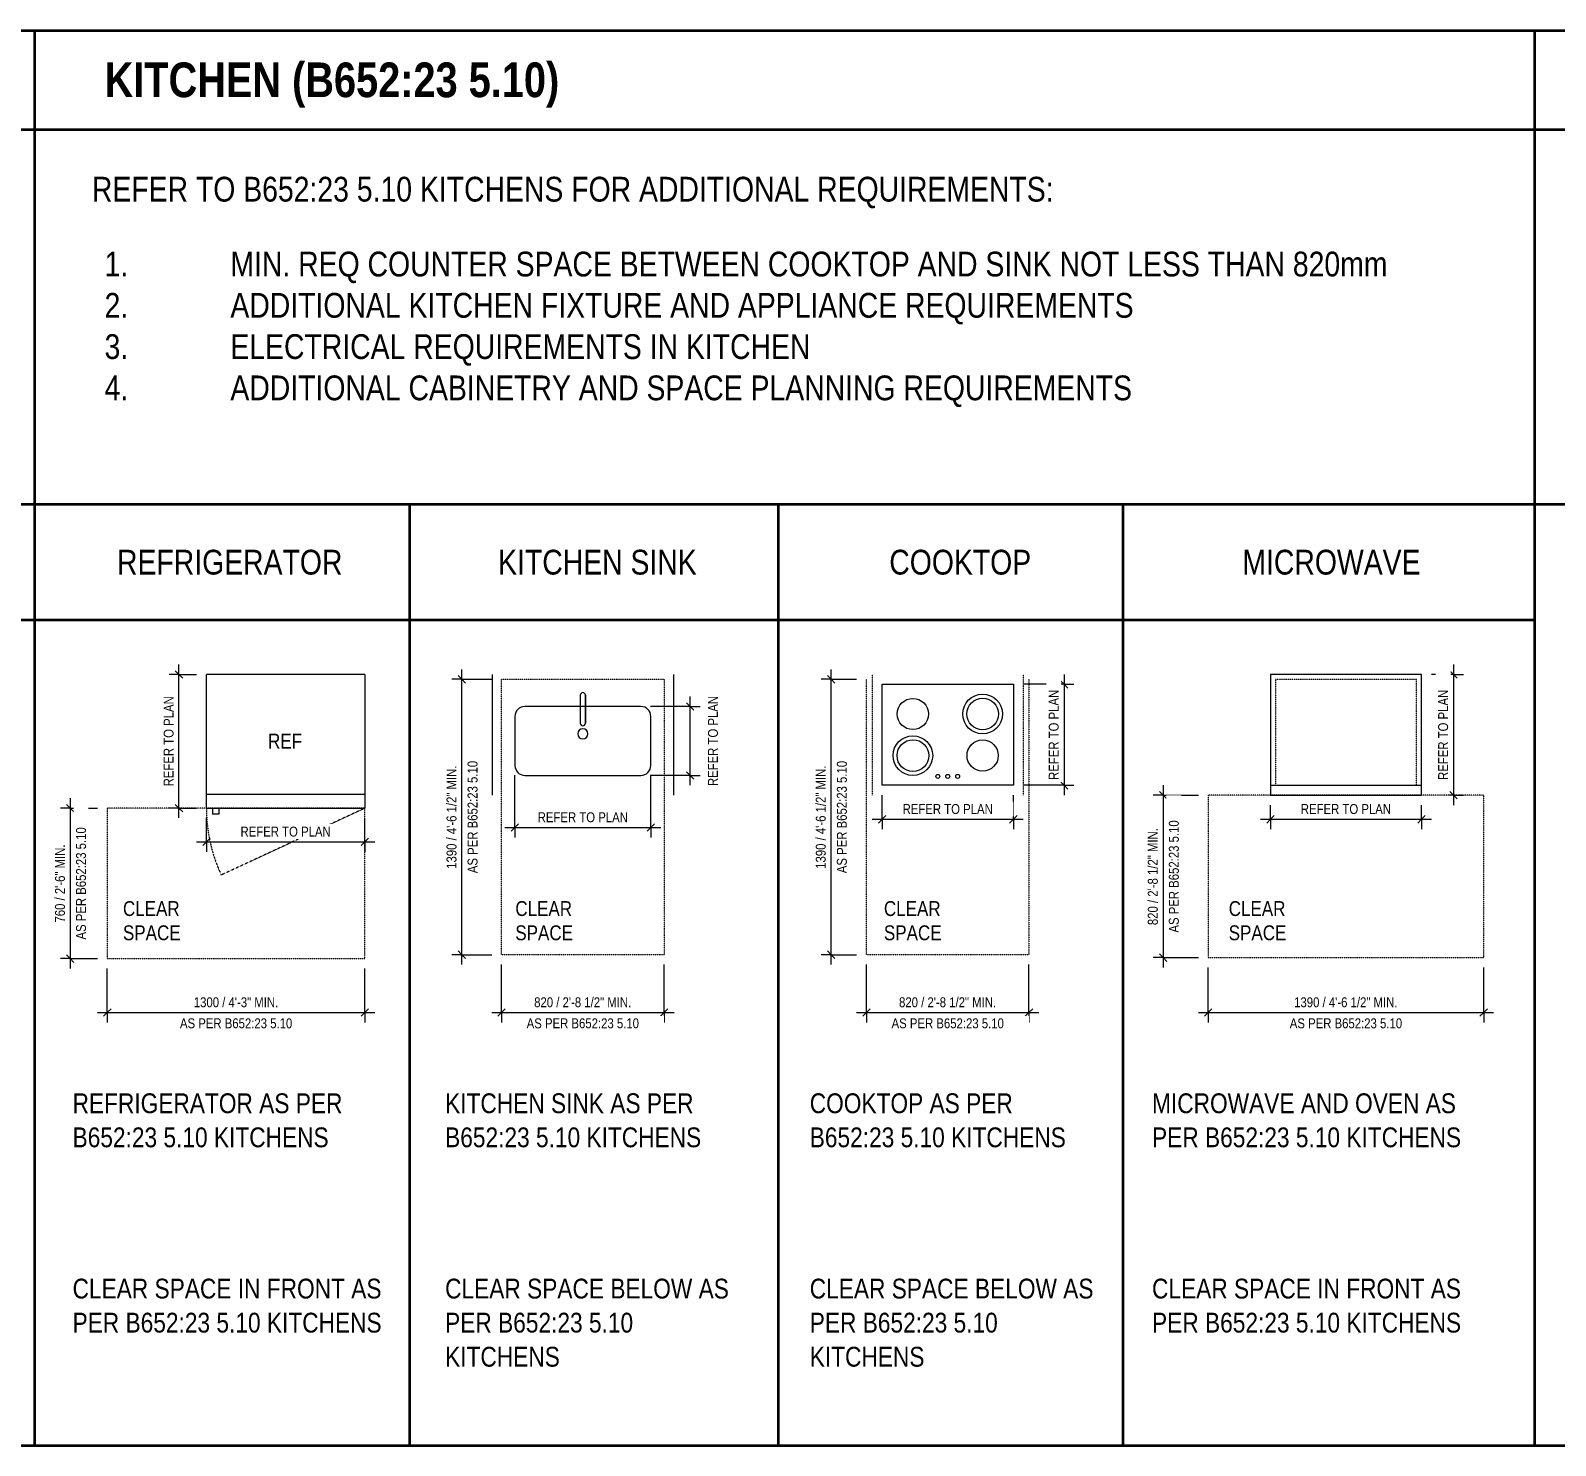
# Model space of a CAD drawing. Header units: millimetres. Extents: x -63583 to -8676, y -23737 to 12906.
# Drawn here: x -29064 to -21369, y -23737 to -16594 of the extents above; entities that cross this region are included whole.
import ezdxf

# ---------------------------------------------------------------- set-up
doc = ezdxf.new("R2010")
doc.units = ezdxf.units.MM
doc.linetypes.add('CMHC_Dash - Small', pattern=[2, 1, -1])
for name, color, linetype, lineweight in [('A-ANNO-DIMS', 7, 'Continuous', 9), ('A-ANNO-DIMS-50', 7, 'Continuous', 9), ('A-ANNO-NOTE', 7, 'Continuous', 18), ('A-DOOR-HDLN', 7, 'CMHC_Dash - Small', 18), ('G-ANNO-TEXT', 7, 'Continuous', 9), ('P-SANR-FIXT', 7, 'Continuous', 18), ('Q-SPCQ', 7, 'Continuous', 18), ('Q-SPCQ-HDLN', 7, 'CMHC_Dash - Small', 18)]:
    doc.layers.add(name, color=color, linetype=linetype, lineweight=lineweight)
doc.layers.add('A-DETL', color=7, linetype='Continuous', lineweight=18, true_color=0x00a600)
doc.styles.add('Arial Narrow', font='ARIALN.TTF', dxfattribs={"height": 75})
doc.styles.add('Arial Narrow_1', font='ARIALN.TTF', dxfattribs={"height": 100})
doc.styles.add('Arial Narrow_4', font='ARIALN.TTF', dxfattribs={"height": 50})
doc.styles.add('Arial Narrow_5', font='ARIALN.TTF', dxfattribs={"height": 125})
doc.styles.add('Arial Narrow_B_1', font='ARIALNB.TTF', dxfattribs={"height": 175})
doc.dimstyles.new('CMHC_Standard__Small_', dxfattribs={"dimscale": 304.8, "dimtxt": 51.171549, "dimasz": 0.123031, "dimexe": 0.164042, "dimexo": 0.164042, "dimgap": 0.04101, "dimtad": 1, "dimdec": 0, "dimzin": 0, "dimdsep": 46, "dimtxsty": 'Arial Narrow_4', "dimblk1": 'OBLIQUE', "dimblk2": 'OBLIQUE', "dimsah": 1, "dimcen": 0.09, "dimdle": 0.164042, "dimazin": 0, "dimtfac": 1, "dimtdec": 4, "dimtix": 1, "dimtmove": 2, "dimatfit": 3, "dimfxl": 1, "dimtvp": 1, "dimtfill": 1, "dimtolj": 1, "dimtzin": 0, "dimarcsym": 2})
doc.dimstyles.new('CMHC_Standard__Small__1', dxfattribs={"dimscale": 304.8, "dimtxt": 51.171549, "dimasz": 0.123031, "dimexe": 0.164042, "dimexo": 0.164042, "dimgap": 0.04101, "dimtad": 1, "dimdec": 0, "dimzin": 0, "dimdsep": 46, "dimtxsty": 'Arial Narrow_4', "dimblk1": 'OBLIQUE', "dimblk2": 'OBLIQUE', "dimsah": 1, "dimcen": 0.09, "dimdle": 0.164042, "dimazin": 0, "dimtfac": 1, "dimtdec": 4, "dimtix": 1, "dimtmove": 0, "dimatfit": 3, "dimfxl": 1, "dimtvp": 1, "dimtfill": 1, "dimtolj": 1, "dimtzin": 0, "dimarcsym": 2})

# ---------------------------------------------------------------- blocks, each defined once
blk = doc.blocks.new('Family - ___-8879591-FLOOR PLANS - ENHANCED ACCESSIBILITY')
at = {"layer": 'Q-SPCQ', "color": 8, "linetype": 'CMHC_Dash - Small', "true_color": 0x808080}
for p, q in [((-2567.9, -21259.1), (-2567.9, -19869.1)), ((-1747.9, -19869.1), (-1747.9, -21259.1)), ((-1747.9, -21259.1), (-2567.9, -21259.1))]:
    blk.add_line(p, q, dxfattribs=at)
at = {"layer": 'Q-SPCQ'}
for p, q in [((-2488.9, -20404.1), (-2488.9, -19894.1)), ((-2488.9, -19894.1), (-1826.9, -19894.1)), ((-1826.9, -19894.1), (-1826.9, -20404.1)), ((-1826.9, -20404.1), (-2488.9, -20404.1))]:
    blk.add_line(p, q, dxfattribs=at)
for centre, radius in [((-2333.9, -20044.1), 78.8), ((-1981.9, -20044.1), 100), ((-1981.9, -20044.1), 80), ((-2333.9, -20254.1), 100), ((-2333.9, -20254.1), 80), ((-1981.9, -20254.1), 78.8), ((-2207.9, -20359.1), 10), ((-2157.9, -20359.1), 10), ((-2107.9, -20359.1), 10)]:
    blk.add_circle(centre, radius, dxfattribs=at)
at = {"layer": 'Q-SPCQ-HDLN'}
for p, q in [((-2538.9, -19844.1), (-2538.9, -20454.1)), ((-1776.9, -19844.1), (-1776.9, -20454.1))]:
    blk.add_line(p, q, dxfattribs=at)
blk = doc.blocks.new('Family - ___-8879606-FLOOR PLANS - ENHANCED ACCESSIBILITY')
at = {"layer": 'Q-SPCQ'}
for p, q in [((232.8, -19844.1), (-529.4, -19844.1)), ((-529.4, -19844.1), (-529.4, -20454.1)), ((232.8, -20454.1), (232.8, -19844.1)), ((-529.4, -20403.3), (232.8, -20403.3)), ((-529.4, -20454.1), (232.8, -20454.1))]:
    blk.add_line(p, q, dxfattribs=at)
at = {"layer": 'Q-SPCQ', "color": 8, "linetype": 'CMHC_Dash - Small', "true_color": 0x808080}
for p, q in [((-843.3, -20454.1), (-843.3, -21274.1)), ((546.7, -20454.1), (-843.3, -20454.1)), ((546.7, -21274.1), (546.7, -20454.1)), ((-843.3, -21274.1), (546.7, -21274.1))]:
    blk.add_line(p, q, dxfattribs=at)
at = {"layer": 'Q-SPCQ-HDLN'}
for p, q in [((207.4, -19869.5), (-504, -19869.5)), ((-504, -19869.5), (-504, -20403.3)), ((207.4, -20403.3), (207.4, -19869.5))]:
    blk.add_line(p, q, dxfattribs=at)
blk = doc.blocks.new('Family - ___-8880349-FLOOR PLANS - ENHANCED ACCESSIBILITY')
at = {"layer": 'P-SANR-FIXT'}
for p, q in [((-4457, -19844.1), (-4457, -20454.1)), ((-3541.5, -19844.1), (-3541.5, -20454.1)), ((-4012, -20006.1), (-4291.5, -20006.1)), ((-3707.1, -20006.1), (-4291.5, -20006.1)), ((-4012, -19949), (-4012, -20091)), ((-4012, -19949), (-4012, -20091)), ((-3986.6, -19949), (-3986.6, -20091)), ((-3986.6, -20091), (-3986.6, -19949)), ((-3707.1, -20006.1), (-3986.6, -20006.1)), ((-4342.3, -20056.9), (-4342.3, -20303.3)), ((-4342.3, -20056.9), (-4342.3, -20303.3)), ((-3656.3, -20303.3), (-3656.3, -20056.9)), ((-3656.3, -20303.3), (-3656.3, -20056.9)), ((-4291.5, -20354.1), (-3707.1, -20354.1)), ((-4291.5, -20354.1), (-3707.1, -20354.1))]:
    blk.add_line(p, q, dxfattribs=at)
at = {"layer": 'P-SANR-FIXT', "color": 8, "linetype": 'CMHC_Dash - Small', "true_color": 0x808080}
for p, q in [((-4409.3, -19869.1), (-3589.3, -19869.1)), ((-4409.3, -21259.1), (-4409.3, -19869.1)), ((-3589.3, -19869.1), (-3589.3, -21259.1)), ((-3589.3, -21259.1), (-4409.3, -21259.1))]:
    blk.add_line(p, q, dxfattribs=at)
at = {"layer": 'P-SANR-FIXT'}
for centre, radius, start, end in [((-4291.5, -20056.9), 50.8, 90, 180), ((-4291.5, -20056.9), 50.8, 90, 180), ((-3999.3, -19949), 12.7, 0, 180), ((-3999.3, -19949), 12.7, 0, 180), ((-3707.1, -20056.9), 50.8, 0, 90), ((-3707.1, -20056.9), 50.8, 0, 90), ((-3999.3, -20144.2), 25.4, 0, 180), ((-3999.3, -20144.2), 25.4, 180, 0), ((-3999.3, -20091), 12.7, 180, 0), ((-3999.3, -20091), 12.7, 180, 0), ((-4291.5, -20303.3), 50.8, 180, 270), ((-4291.5, -20303.3), 50.8, 180, 270), ((-3707.1, -20303.3), 50.8, 270, 0), ((-3707.1, -20303.3), 50.8, 270, 0)]:
    blk.add_arc(centre, radius, start, end, dxfattribs=at)
blk = doc.blocks.new('Family - ___-8879632-FLOOR PLANS - ENHANCED ACCESSIBILITY')
at = {"layer": 'A-DOOR-HDLN'}
blk.add_line((-5098.9, -20519.1), (-5824, -20857.2), dxfattribs=at)
blk.add_arc((-5098.9, -20519.1), 800, 180, 205, dxfattribs=at)
at = {"layer": 'Q-SPCQ'}
for p, q in [((-5898.9, -20519.1), (-5898.9, -19844.1)), ((-5098.9, -19844.1), (-5098.9, -20519.1)), ((-5898.9, -20449.3), (-5098.9, -20449.3)), ((-5898.9, -20519.1), (-5098.9, -20519.1)), ((-5867.9, -20519.1), (-5836.9, -20519.1)), ((-5867.9, -20519.1), (-5867.9, -20550.1)), ((-5836.9, -20519.1), (-5836.9, -20550.1)), ((-5836.9, -20550.1), (-5867.9, -20550.1))]:
    blk.add_line(p, q, dxfattribs=at)
at = {"layer": 'A-ANNO-NOTE', "insert": (-5587.9, -20143.4), "char_height": 75, "width": 212.447, "attachment_point": 1, "style": 'Arial Narrow'}
blk.add_mtext('REF', dxfattribs=at)
blk = doc.blocks.new('DIMBLOCK85-FLOOR PLANS - ENHANCED ACCESSIBILITY')
at = {"layer": 'A-ANNO-DIMS-50', "transparency": 16777216}
for p, q in [((-26619.9, -20617.5), (-26619.9, -20353.3)), ((-25933.9, -20617.5), (-25933.9, -20353.3)), ((-26669.9, -20617.5), (-25883.9, -20617.5)), ((-26619.9, -20617.5), (-26638.6, -20636.2)), ((-26619.9, -20617.5), (-26601.1, -20598.7)), ((-26619.9, -20617.5), (-26619.9, -20667.5)), ((-25933.9, -20617.5), (-25952.6, -20636.2)), ((-25933.9, -20617.5), (-25915.1, -20598.7)), ((-25933.9, -20617.5), (-25933.9, -20667.5))]:
    blk.add_line(p, q, dxfattribs=at)
at = {"layer": 'A-ANNO-DIMS-50', "color": 0, "transparency": 16777216, "insert": (-26504.7, -20540.4), "char_height": 50, "width": 546.805, "attachment_point": 1, "line_spacing_factor": 0.974696, "style": 'Arial Narrow_4', "bg_fill": 3, "box_fill_scale": 1.25, "bg_fill_color": 256, "bg_fill_true_color": 13158600, "bg_fill_transparency": 0}
blk.add_mtext('REFER TO PLAN', dxfattribs=at)
blk = doc.blocks.new('_Oblique')
at = {"color": 0, "linetype": 'ByBlock', "lineweight": -2}
blk.add_line((-0.5, -0.5), (0.5, 0.5), dxfattribs=at)
blk = doc.blocks.new('DIMBLOCK86-FLOOR PLANS - ENHANCED ACCESSIBILITY')
at = {"layer": 'A-ANNO-DIMS-50', "transparency": 16777216}
for p, q in [((-25735.7, -20006.1), (-25934.7, -20006.1)), ((-25735.7, -20006.1), (-25754.4, -19987.4)), ((-25735.7, -20404.1), (-25735.7, -19956.1)), ((-25735.7, -20006.1), (-25716.9, -20024.9)), ((-25735.7, -20006.1), (-25685.7, -20006.1)), ((-25735.7, -20354.1), (-25934.7, -20354.1)), ((-25735.7, -20354.1), (-25754.4, -20335.4)), ((-25735.7, -20354.1), (-25716.9, -20372.9)), ((-25735.7, -20354.1), (-25685.7, -20354.1))]:
    blk.add_line(p, q, dxfattribs=at)
at = {"layer": 'A-ANNO-DIMS-50', "color": 0, "transparency": 16777216, "insert": (-25645.3, -20408), "char_height": 50, "width": 546.805, "attachment_point": 1, "rotation": 90, "line_spacing_factor": 0.974696, "style": 'Arial Narrow_4', "bg_fill": 3, "box_fill_scale": 1.25, "bg_fill_color": 256, "bg_fill_true_color": 13158600, "bg_fill_transparency": 0}
blk.add_mtext('REFER TO PLAN', dxfattribs=at)
blk = doc.blocks.new('DIMBLOCK97-FLOOR PLANS - ENHANCED ACCESSIBILITY')
at = {"layer": 'A-ANNO-DIMS-50', "transparency": 16777216}
for p, q in [((-28676.6, -21551.4), (-28676.6, -21329.1)), ((-27376.6, -21551.4), (-27376.6, -21329.1)), ((-28676.6, -21551.4), (-28657.8, -21532.7)), ((-27376.6, -21551.4), (-27357.8, -21532.7)), ((-28726.6, -21551.4), (-27326.6, -21551.4)), ((-28676.6, -21551.4), (-28695.3, -21570.2)), ((-28676.6, -21551.4), (-28676.6, -21601.4)), ((-27376.6, -21551.4), (-27395.3, -21570.2)), ((-27376.6, -21551.4), (-27376.6, -21601.4))]:
    blk.add_line(p, q, dxfattribs=at)
at = {"layer": 'A-ANNO-DIMS-50', "color": 0, "transparency": 16777216, "insert": (-28310, -21580.5), "char_height": 50, "width": 680.338, "attachment_point": 1, "line_spacing_factor": 0.974696, "style": 'Arial Narrow_4', "bg_fill": 3, "box_fill_scale": 1.25, "bg_fill_color": 256, "bg_fill_true_color": 13158600, "bg_fill_transparency": 0}
blk.add_mtext('AS PER B652:23 5.10', dxfattribs=at)
at = {"layer": 'A-ANNO-DIMS-50', "color": 0, "transparency": 16777216, "insert": (-28240.2, -21474.3), "char_height": 50, "width": 512.69, "attachment_point": 1, "line_spacing_factor": 0.974696, "style": 'Arial Narrow_4', "bg_fill": 3, "box_fill_scale": 1.25, "bg_fill_color": 256, "bg_fill_true_color": 13158600, "bg_fill_transparency": 0}
blk.add_mtext('1300 / 4\'-3" MIN.', dxfattribs=at)
blk = doc.blocks.new('DIMBLOCK98-FLOOR PLANS - ENHANCED ACCESSIBILITY')
at = {"layer": 'A-ANNO-DIMS-50', "transparency": 16777216}
for p, q in [((-28863.5, -20469.1), (-28863.5, -21329.1)), ((-28863.5, -20519.1), (-28913.5, -20519.1)), ((-28863.5, -20519.1), (-28882.3, -20500.4)), ((-28863.5, -20519.1), (-28844.8, -20537.9)), ((-28863.5, -20519.1), (-28726.6, -20519.1)), ((-28863.5, -21279.1), (-28913.5, -21279.1)), ((-28863.5, -21279.1), (-28882.3, -21260.4)), ((-28863.5, -21279.1), (-28844.8, -21297.9)), ((-28863.5, -21279.1), (-28726.6, -21279.1))]:
    blk.add_line(p, q, dxfattribs=at)
at = {"layer": 'A-ANNO-DIMS-50', "color": 0, "transparency": 16777216, "insert": (-28834.4, -21182.6), "char_height": 50, "width": 680.338, "attachment_point": 1, "rotation": 90, "line_spacing_factor": 0.974696, "style": 'Arial Narrow_4', "bg_fill": 3, "box_fill_scale": 1.25, "bg_fill_color": 256, "bg_fill_true_color": 13158600, "bg_fill_transparency": 0}
blk.add_mtext('AS PER B652:23 5.10', dxfattribs=at)
at = {"layer": 'A-ANNO-DIMS-50', "color": 0, "transparency": 16777216, "insert": (-28940.6, -21096.9), "char_height": 50, "width": 474.677, "attachment_point": 1, "rotation": 90, "line_spacing_factor": 0.974696, "style": 'Arial Narrow_4', "bg_fill": 3, "box_fill_scale": 1.25, "bg_fill_color": 256, "bg_fill_true_color": 13158600, "bg_fill_transparency": 0}
blk.add_mtext('760 / 2\'-6" MIN.', dxfattribs=at)
blk = doc.blocks.new('DIMBLOCK99-FLOOR PLANS - ENHANCED ACCESSIBILITY')
at = {"layer": 'A-ANNO-DIMS-50', "transparency": 16777216}
for p, q in [((-26887.6, -19869.1), (-26906.3, -19850.4)), ((-26887.6, -21309.1), (-26887.6, -19819.1)), ((-26887.6, -19869.1), (-26937.6, -19869.1)), ((-26887.6, -19869.1), (-26868.8, -19887.9)), ((-26887.6, -19869.1), (-26736.9, -19869.1)), ((-26887.6, -21259.1), (-26937.6, -21259.1)), ((-26887.6, -21259.1), (-26906.3, -21240.4)), ((-26887.6, -21259.1), (-26868.8, -21277.9)), ((-26887.6, -21259.1), (-26736.9, -21259.1))]:
    blk.add_line(p, q, dxfattribs=at)
at = {"layer": 'A-ANNO-DIMS-50', "color": 0, "transparency": 16777216, "insert": (-26858.5, -20847.6), "char_height": 50, "width": 680.338, "attachment_point": 1, "rotation": 90, "line_spacing_factor": 0.974696, "style": 'Arial Narrow_4', "bg_fill": 3, "box_fill_scale": 1.25, "bg_fill_color": 256, "bg_fill_true_color": 13158600, "bg_fill_transparency": 0}
blk.add_mtext('AS PER B652:23 5.10', dxfattribs=at)
at = {"layer": 'A-ANNO-DIMS-50', "color": 0, "transparency": 16777216, "insert": (-26964.7, -20825.7), "char_height": 50, "width": 627.704, "attachment_point": 1, "rotation": 90, "line_spacing_factor": 0.974696, "style": 'Arial Narrow_4', "bg_fill": 3, "box_fill_scale": 1.25, "bg_fill_color": 256, "bg_fill_true_color": 13158600, "bg_fill_transparency": 0}
blk.add_mtext('1390 / 4\'-6 1/2" MIN.', dxfattribs=at)
blk = doc.blocks.new('DIMBLOCK100-FLOOR PLANS - ENHANCED ACCESSIBILITY')
at = {"layer": 'A-ANNO-DIMS-50', "transparency": 16777216}
for p, q in [((-26686.9, -21551.4), (-26686.9, -21309.1)), ((-25866.9, -21551.4), (-25866.9, -21309.1)), ((-26686.9, -21551.4), (-26668.1, -21532.7)), ((-25866.9, -21551.4), (-25848.1, -21532.7)), ((-26736.9, -21551.4), (-25816.9, -21551.4)), ((-26686.9, -21551.4), (-26705.6, -21570.2)), ((-26686.9, -21551.4), (-26686.9, -21601.4)), ((-25866.9, -21551.4), (-25885.6, -21570.2)), ((-25866.9, -21551.4), (-25866.9, -21601.4))]:
    blk.add_line(p, q, dxfattribs=at)
at = {"layer": 'A-ANNO-DIMS-50', "color": 0, "transparency": 16777216, "insert": (-26560.4, -21580.5), "char_height": 50, "width": 680.338, "attachment_point": 1, "line_spacing_factor": 0.974696, "style": 'Arial Narrow_4', "bg_fill": 3, "box_fill_scale": 1.25, "bg_fill_color": 256, "bg_fill_true_color": 13158600, "bg_fill_transparency": 0}
blk.add_mtext('AS PER B652:23 5.10', dxfattribs=at)
at = {"layer": 'A-ANNO-DIMS-50', "color": 0, "transparency": 16777216, "insert": (-26522.6, -21474.3), "char_height": 50, "width": 589.691, "attachment_point": 1, "line_spacing_factor": 0.974696, "style": 'Arial Narrow_4', "bg_fill": 3, "box_fill_scale": 1.25, "bg_fill_color": 256, "bg_fill_true_color": 13158600, "bg_fill_transparency": 0}
blk.add_mtext('820 / 2\'-8 1/2" MIN.', dxfattribs=at)
blk = doc.blocks.new('DIMBLOCK101-FLOOR PLANS - ENHANCED ACCESSIBILITY')
at = {"layer": 'A-ANNO-DIMS-50', "transparency": 16777216}
for p, q in [((-25024.1, -19869.1), (-25042.9, -19850.4)), ((-25024.1, -21309.1), (-25024.1, -19819.1)), ((-25024.1, -19869.1), (-25074.1, -19869.1)), ((-25024.1, -19869.1), (-25005.4, -19887.9)), ((-25024.1, -19869.1), (-24895.5, -19869.1)), ((-25024.1, -21259.1), (-25074.1, -21259.1)), ((-25024.1, -21259.1), (-25042.9, -21240.4)), ((-25024.1, -21259.1), (-25005.4, -21277.9)), ((-25024.1, -21259.1), (-24895.5, -21259.1))]:
    blk.add_line(p, q, dxfattribs=at)
at = {"layer": 'A-ANNO-DIMS-50', "color": 0, "transparency": 16777216, "insert": (-24995, -20847.6), "char_height": 50, "width": 680.338, "attachment_point": 1, "rotation": 90, "line_spacing_factor": 0.974696, "style": 'Arial Narrow_4', "bg_fill": 3, "box_fill_scale": 1.25, "bg_fill_color": 256, "bg_fill_true_color": 13158600, "bg_fill_transparency": 0}
blk.add_mtext('AS PER B652:23 5.10', dxfattribs=at)
at = {"layer": 'A-ANNO-DIMS-50', "color": 0, "transparency": 16777216, "insert": (-25101.3, -20825.7), "char_height": 50, "width": 627.704, "attachment_point": 1, "rotation": 90, "line_spacing_factor": 0.974696, "style": 'Arial Narrow_4', "bg_fill": 3, "box_fill_scale": 1.25, "bg_fill_color": 256, "bg_fill_true_color": 13158600, "bg_fill_transparency": 0}
blk.add_mtext('1390 / 4\'-6 1/2" MIN.', dxfattribs=at)
blk = doc.blocks.new('DIMBLOCK102-FLOOR PLANS - ENHANCED ACCESSIBILITY')
at = {"layer": 'A-ANNO-DIMS-50', "transparency": 16777216}
for p, q in [((-24845.5, -21551.4), (-24845.5, -21309.1)), ((-24025.5, -21551.4), (-24025.5, -21309.1)), ((-24845.5, -21551.4), (-24826.8, -21532.7)), ((-24025.5, -21551.4), (-24006.8, -21532.7)), ((-24895.5, -21551.4), (-23975.5, -21551.4)), ((-24845.5, -21551.4), (-24864.3, -21570.2)), ((-24845.5, -21551.4), (-24845.5, -21601.4)), ((-24025.5, -21551.4), (-24044.3, -21570.2)), ((-24025.5, -21551.4), (-24025.5, -21601.4))]:
    blk.add_line(p, q, dxfattribs=at)
at = {"layer": 'A-ANNO-DIMS-50', "color": 0, "transparency": 16777216, "insert": (-24719, -21580.5), "char_height": 50, "width": 680.338, "attachment_point": 1, "line_spacing_factor": 0.974696, "style": 'Arial Narrow_4', "bg_fill": 3, "box_fill_scale": 1.25, "bg_fill_color": 256, "bg_fill_true_color": 13158600, "bg_fill_transparency": 0}
blk.add_mtext('AS PER B652:23 5.10', dxfattribs=at)
at = {"layer": 'A-ANNO-DIMS-50', "color": 0, "transparency": 16777216, "insert": (-24681.2, -21474.3), "char_height": 50, "width": 589.691, "attachment_point": 1, "line_spacing_factor": 0.974696, "style": 'Arial Narrow_4', "bg_fill": 3, "box_fill_scale": 1.25, "bg_fill_color": 256, "bg_fill_true_color": 13158600, "bg_fill_transparency": 0}
blk.add_mtext('820 / 2\'-8 1/2" MIN.', dxfattribs=at)
blk = doc.blocks.new('DIMBLOCK103-FLOOR PLANS - ENHANCED ACCESSIBILITY')
at = {"layer": 'A-ANNO-DIMS-50', "transparency": 16777216}
for p, q in [((-23120.9, -21551.4), (-23120.9, -21324.1)), ((-21730.9, -21551.4), (-21730.9, -21324.1)), ((-23120.9, -21551.4), (-23102.1, -21532.7)), ((-21730.9, -21551.4), (-21712.1, -21532.7)), ((-23170.9, -21551.4), (-21680.9, -21551.4)), ((-23120.9, -21551.4), (-23139.6, -21570.2)), ((-23120.9, -21551.4), (-23120.9, -21601.4)), ((-21730.9, -21551.4), (-21749.6, -21570.2)), ((-21730.9, -21551.4), (-21730.9, -21601.4))]:
    blk.add_line(p, q, dxfattribs=at)
at = {"layer": 'A-ANNO-DIMS-50', "color": 0, "transparency": 16777216, "insert": (-22709.4, -21580.5), "char_height": 50, "width": 680.338, "attachment_point": 1, "line_spacing_factor": 0.974696, "style": 'Arial Narrow_4', "bg_fill": 3, "box_fill_scale": 1.25, "bg_fill_color": 256, "bg_fill_true_color": 13158600, "bg_fill_transparency": 0}
blk.add_mtext('AS PER B652:23 5.10', dxfattribs=at)
at = {"layer": 'A-ANNO-DIMS-50', "color": 0, "transparency": 16777216, "insert": (-22687.4, -21474.3), "char_height": 50, "width": 627.704, "attachment_point": 1, "line_spacing_factor": 0.974696, "style": 'Arial Narrow_4', "bg_fill": 3, "box_fill_scale": 1.25, "bg_fill_color": 256, "bg_fill_true_color": 13158600, "bg_fill_transparency": 0}
blk.add_mtext('1390 / 4\'-6 1/2" MIN.', dxfattribs=at)
blk = doc.blocks.new('DIMBLOCK104-FLOOR PLANS - ENHANCED ACCESSIBILITY')
at = {"layer": 'A-ANNO-DIMS-50', "transparency": 16777216}
for p, q in [((-23348.7, -20454.1), (-23398.7, -20454.1)), ((-23348.7, -20454.1), (-23367.4, -20435.4)), ((-23348.7, -20404.1), (-23348.7, -21324.1)), ((-23348.7, -20454.1), (-23329.9, -20472.9)), ((-23348.7, -20454.1), (-23170.9, -20454.1)), ((-23348.7, -21274.1), (-23398.7, -21274.1)), ((-23348.7, -21274.1), (-23367.4, -21255.4)), ((-23348.7, -21274.1), (-23329.9, -21292.9)), ((-23348.7, -21274.1), (-23170.9, -21274.1))]:
    blk.add_line(p, q, dxfattribs=at)
at = {"layer": 'A-ANNO-DIMS-50', "color": 0, "transparency": 16777216, "insert": (-23319.6, -21147.6), "char_height": 50, "width": 680.338, "attachment_point": 1, "rotation": 90, "line_spacing_factor": 0.974696, "style": 'Arial Narrow_4', "bg_fill": 3, "box_fill_scale": 1.25, "bg_fill_color": 256, "bg_fill_true_color": 13158600, "bg_fill_transparency": 0}
blk.add_mtext('AS PER B652:23 5.10', dxfattribs=at)
at = {"layer": 'A-ANNO-DIMS-50', "color": 0, "transparency": 16777216, "insert": (-23425.8, -21109.9), "char_height": 50, "width": 589.691, "attachment_point": 1, "rotation": 90, "line_spacing_factor": 0.974696, "style": 'Arial Narrow_4', "bg_fill": 3, "box_fill_scale": 1.25, "bg_fill_color": 256, "bg_fill_true_color": 13158600, "bg_fill_transparency": 0}
blk.add_mtext('820 / 2\'-8 1/2" MIN.', dxfattribs=at)
blk = doc.blocks.new('DIMBLOCK105-FLOOR PLANS - ENHANCED ACCESSIBILITY')
at = {"layer": 'A-ANNO-DIMS-50', "transparency": 16777216}
for p, q in [((-28176.6, -20689.8), (-28176.6, -20569.1)), ((-27376.6, -20689.8), (-27376.6, -20569.1)), ((-28226.6, -20689.8), (-27326.6, -20689.8)), ((-28176.6, -20689.8), (-28195.3, -20708.5)), ((-28176.6, -20689.8), (-28157.8, -20671)), ((-28176.6, -20689.8), (-28176.6, -20739.8)), ((-27376.6, -20689.8), (-27395.3, -20708.5)), ((-27376.6, -20689.8), (-27357.8, -20671)), ((-27376.6, -20689.8), (-27376.6, -20739.8))]:
    blk.add_line(p, q, dxfattribs=at)
at = {"layer": 'A-ANNO-DIMS-50', "color": 0, "transparency": 16777216, "insert": (-28004.4, -20612.7), "char_height": 50, "width": 546.805, "attachment_point": 1, "line_spacing_factor": 0.974696, "style": 'Arial Narrow_4', "bg_fill": 3, "box_fill_scale": 1.25, "bg_fill_color": 256, "bg_fill_true_color": 13158600, "bg_fill_transparency": 0}
blk.add_mtext('REFER TO PLAN', dxfattribs=at)
blk = doc.blocks.new('DIMBLOCK106-FLOOR PLANS - ENHANCED ACCESSIBILITY')
at = {"layer": 'A-ANNO-DIMS-50', "transparency": 16777216}
for p, q in [((-28315.1, -19844.1), (-28365.1, -19844.1)), ((-28315.1, -19844.1), (-28333.8, -19825.4)), ((-28315.1, -20569.1), (-28315.1, -19794.1)), ((-28315.1, -19844.1), (-28296.3, -19862.9)), ((-28315.1, -19844.1), (-28226.6, -19844.1)), ((-28315.1, -20519.1), (-28365.1, -20519.1)), ((-28315.1, -20519.1), (-28333.8, -20500.4)), ((-28315.1, -20519.1), (-28296.3, -20537.9)), ((-28315.1, -20519.1), (-28226.6, -20519.1))]:
    blk.add_line(p, q, dxfattribs=at)
at = {"layer": 'A-ANNO-DIMS-50', "color": 0, "transparency": 16777216, "insert": (-28392.2, -20409.5), "char_height": 50, "width": 546.805, "attachment_point": 1, "rotation": 90, "line_spacing_factor": 0.974696, "style": 'Arial Narrow_4', "bg_fill": 3, "box_fill_scale": 1.25, "bg_fill_color": 256, "bg_fill_true_color": 13158600, "bg_fill_transparency": 0}
blk.add_mtext('REFER TO PLAN', dxfattribs=at)
blk = doc.blocks.new('DIMBLOCK107-FLOOR PLANS - ENHANCED ACCESSIBILITY')
at = {"layer": 'A-ANNO-DIMS-50', "transparency": 16777216}
for p, q in [((-24766.5, -20575.8), (-24766.5, -20454.1)), ((-24104.5, -20575.8), (-24104.5, -20454.1)), ((-24816.5, -20575.8), (-24054.5, -20575.8)), ((-24766.5, -20575.8), (-24785.3, -20594.6)), ((-24766.5, -20575.8), (-24747.8, -20557.1)), ((-24766.5, -20575.8), (-24766.5, -20625.8)), ((-24104.5, -20575.8), (-24123.3, -20594.6)), ((-24104.5, -20575.8), (-24085.8, -20557.1)), ((-24104.5, -20575.8), (-24104.5, -20625.8))]:
    blk.add_line(p, q, dxfattribs=at)
at = {"layer": 'A-ANNO-DIMS-50', "color": 0, "transparency": 16777216, "insert": (-24663.3, -20498.7), "char_height": 50, "width": 546.805, "attachment_point": 1, "line_spacing_factor": 0.974696, "style": 'Arial Narrow_4', "bg_fill": 3, "box_fill_scale": 1.25, "bg_fill_color": 256, "bg_fill_true_color": 13158600, "bg_fill_transparency": 0}
blk.add_mtext('REFER TO PLAN', dxfattribs=at)
blk = doc.blocks.new('DIMBLOCK108-FLOOR PLANS - ENHANCED ACCESSIBILITY')
at = {"layer": 'A-ANNO-DIMS-50', "transparency": 16777216}
for p, q in [((-23848.7, -19844.1), (-23848.7, -20454.1)), ((-23848.7, -19894.1), (-24054.5, -19894.1)), ((-23848.7, -19894.1), (-23867.4, -19875.4)), ((-23848.7, -19894.1), (-23829.9, -19912.9)), ((-23848.7, -19894.1), (-23798.7, -19894.1)), ((-23848.7, -20404.1), (-23867.4, -20385.4)), ((-23848.7, -20404.1), (-24054.5, -20404.1)), ((-23848.7, -20404.1), (-23829.9, -20422.9)), ((-23848.7, -20404.1), (-23798.7, -20404.1))]:
    blk.add_line(p, q, dxfattribs=at)
at = {"layer": 'A-ANNO-DIMS-50', "color": 0, "transparency": 16777216, "insert": (-23925.8, -20377), "char_height": 50, "width": 546.805, "attachment_point": 1, "rotation": 90, "line_spacing_factor": 0.974696, "style": 'Arial Narrow_4', "bg_fill": 3, "box_fill_scale": 1.25, "bg_fill_color": 256, "bg_fill_true_color": 13158600, "bg_fill_transparency": 0}
blk.add_mtext('REFER TO PLAN', dxfattribs=at)
blk = doc.blocks.new('DIMBLOCK109-FLOOR PLANS - ENHANCED ACCESSIBILITY')
at = {"layer": 'A-ANNO-DIMS-50', "transparency": 16777216}
for p, q in [((-22807, -20575.8), (-22807, -20504.1)), ((-22044.8, -20575.8), (-22044.8, -20504.1)), ((-22857, -20575.8), (-21994.8, -20575.8)), ((-22807, -20575.8), (-22825.7, -20594.6)), ((-22807, -20575.8), (-22788.2, -20557.1)), ((-22807, -20575.8), (-22807, -20625.8)), ((-22044.8, -20575.8), (-22063.5, -20594.6)), ((-22044.8, -20575.8), (-22026, -20557.1)), ((-22044.8, -20575.8), (-22044.8, -20625.8))]:
    blk.add_line(p, q, dxfattribs=at)
at = {"layer": 'A-ANNO-DIMS-50', "color": 0, "transparency": 16777216, "insert": (-22653.7, -20498.7), "char_height": 50, "width": 546.805, "attachment_point": 1, "line_spacing_factor": 0.974696, "style": 'Arial Narrow_4', "bg_fill": 3, "box_fill_scale": 1.25, "bg_fill_color": 256, "bg_fill_true_color": 13158600, "bg_fill_transparency": 0}
blk.add_mtext('REFER TO PLAN', dxfattribs=at)
blk = doc.blocks.new('DIMBLOCK110-FLOOR PLANS - ENHANCED ACCESSIBILITY')
at = {"layer": 'A-ANNO-DIMS-50', "transparency": 16777216}
for p, q in [((-21883.6, -19844.1), (-21994.8, -19844.1)), ((-21883.6, -19844.1), (-21902.4, -19825.4)), ((-21883.6, -19794.1), (-21883.6, -20504.1)), ((-21883.6, -19844.1), (-21864.9, -19862.9)), ((-21883.6, -19844.1), (-21833.6, -19844.1)), ((-21883.6, -20454.1), (-21907.1, -20454.1)), ((-21883.6, -20454.1), (-21902.4, -20435.4)), ((-21883.6, -20454.1), (-21864.9, -20472.9)), ((-21883.6, -20454.1), (-21833.6, -20454.1))]:
    blk.add_line(p, q, dxfattribs=at)
at = {"layer": 'A-ANNO-DIMS-50', "color": 0, "transparency": 16777216, "insert": (-21960.7, -20377), "char_height": 50, "width": 546.805, "attachment_point": 1, "rotation": 90, "line_spacing_factor": 0.974696, "style": 'Arial Narrow_4', "bg_fill": 3, "box_fill_scale": 1.25, "bg_fill_color": 256, "bg_fill_true_color": 13158600, "bg_fill_transparency": 0}
blk.add_mtext('REFER TO PLAN', dxfattribs=at)

msp = doc.modelspace()

# ---------------------------------------------------------------- linework, layer by layer
at = {"layer": 'A-DETL', "color": 7, "lineweight": 35}
for p, q in [((-42107.7, -16593.7), (-8810.9, -16593.7)), ((-29044.8, -16593.7), (-29044.8, -23736.9)), ((-42107.7, -17093.7), (-8810.9, -17093.7)), ((-40227.7, -18984.1), (-8810.9, -18984.1)), ((-40227.7, -19568.8), (-21475.2, -19568.8)), ((-35418.9, -23736.9), (-8810.9, -23736.9))]:
    msp.add_line(p, q, dxfattribs=at)
at = {"layer": 'A-DETL', "color": 7}
msp.add_line((-27376.6, -19844.1), (-28176.6, -19844.1), dxfattribs=at)
at = {"layer": 'A-DETL', "color": 7, "linetype": 'CMHC_Dash - Small'}
for p, q in [((-27376.6, -20519.1), (-28676.6, -20519.1)), ((-28676.6, -20519.1), (-28676.6, -21279.1)), ((-27376.6, -21279.1), (-27376.6, -20519.1)), ((-28676.6, -21279.1), (-27376.6, -21279.1))]:
    msp.add_line(p, q, dxfattribs=at)

# ---------------------------------------------------------------- block references
at = {"layer": 'A-ANNO-NOTE'}
msp.add_blockref('Family - ___-8879632-FLOOR PLANS - ENHANCED ACCESSIBILITY', (-22277.6, 0), dxfattribs=at)

# ---------------------------------------------------------------- texts
at = {"layer": 'G-ANNO-TEXT', "attachment_point": 1, "bg_fill": 3, "box_fill_scale": 1.25, "bg_fill_color": 256, "bg_fill_true_color": 13158600, "bg_fill_transparency": 0}
for s, insert, char_height, width, style in [('KITCHEN (B652:23 5.10)', (-28690.5, -16755.2), 175, 2801.898, 'Arial Narrow_B_1'), ('CLEAR', (-28597.7, -20988.8), 75, 356.751, 'Arial Narrow'), ('CLEAR', (-26617.7, -20988.8), 75, 356.751, 'Arial Narrow'), ('CLEAR', (-24757.7, -20988.8), 75, 356.751, 'Arial Narrow'), ('CLEAR', (-23017.7, -20988.8), 75, 356.751, 'Arial Narrow'), ('REFRIGERATOR AS PER ', (-28852, -21959.2), 100, 1727.637, 'Arial Narrow_1'), ('KITCHEN SINK AS PER ', (-26972, -21959.2), 100, 1599.367, 'Arial Narrow_1'), ('COOKTOP AS PER ', (-25132, -21959.2), 100, 1310.759, 'Arial Narrow_1'), ('MICROWAVE AND OVEN AS ', (-23404.6, -21959.2), 100, 1936.075, 'Arial Narrow_1'), ('CLEAR SPACE IN FRONT AS ', (-28852, -22894.7), 100, 1976.16, 'Arial Narrow_1')]:
    msp.add_mtext(s, dxfattribs=dict(at, insert=insert, char_height=char_height, width=width, style=style))
at = {"layer": 'G-ANNO-TEXT', "char_height": 125, "attachment_point": 1, "style": 'Arial Narrow_5'}
for s, insert, width in [('REFER TO B652:23 5.10 KITCHENS FOR ADDITIONAL REQUIREMENTS:', (-28754.4, -17332.3), 5888.395), ('1.', (-28690.5, -17710.2), 769.62), ('MIN. REQ COUNTER SPACE BETWEEN COOKTOP AND SINK NOT LESS THAN 820mm', (-28055.5, -17710.2), 7086.917), ('2.', (-28690.5, -17918.5), 769.62), ('ADDITIONAL KITCHEN FIXTURE AND APPLIANCE REQUIREMENTS', (-28055.5, -17918.5), 5527.635), ('3.', (-28690.5, -18126.9), 769.62), ('ELECTRICAL REQUIREMENTS IN KITCHEN', (-28055.5, -18126.9), 3547.467), ('4.', (-28690.5, -18335.3), 769.62), ('ADDITIONAL CABINETRY AND SPACE PLANNING REQUIREMENTS', (-28055.5, -18335.3), 5515.61), ('REFRIGERATOR', (-28627.6, -19215.1), 1382.911), ('KITCHEN SINK', (-26704.4, -19215.1), 1214.557), ('COOKTOP', (-24730.5, -19215.1), 873.839), ('MICROWAVE', (-22948.6, -19215.1), 1090.295)]:
    msp.add_mtext(s, dxfattribs=dict(at, insert=insert, width=width))

# ---------------------------------------------------------------- next in the draw order: texts
at = {"layer": 'G-ANNO-TEXT', "attachment_point": 1, "bg_fill": 3, "box_fill_scale": 1.25, "bg_fill_color": 256, "bg_fill_true_color": 13158600, "bg_fill_transparency": 0}
for s, insert, char_height, width, style in [('SPACE', (-28597.7, -21111.1), 75, 364.768, 'Arial Narrow'), ('SPACE', (-26617.7, -21111.1), 75, 364.768, 'Arial Narrow'), ('SPACE', (-24757.7, -21111.1), 75, 364.768, 'Arial Narrow'), ('SPACE', (-23017.7, -21111.1), 75, 364.768, 'Arial Narrow'), ('B652:23 5.10 KITCHENS', (-28852, -22131.2), 100, 1615.4, 'Arial Narrow_1'), ('B652:23 5.10 KITCHENS', (-26972, -22131.2), 100, 1615.4, 'Arial Narrow_1'), ('B652:23 5.10 KITCHENS', (-25132, -22131.2), 100, 1615.4, 'Arial Narrow_1'), ('PER B652:23 5.10 KITCHENS', (-23404.6, -22131.2), 100, 1948.101, 'Arial Narrow_1'), ('PER B652:23 5.10 KITCHENS', (-28852, -23066.7), 100, 1948.101, 'Arial Narrow_1')]:
    msp.add_mtext(s, dxfattribs=dict(at, insert=insert, char_height=char_height, width=width, style=style))

# ---------------------------------------------------------------- next in the draw order: dimensions: what is measured, and where the dimension line sits
at = {"layer": 'A-ANNO-DIMS'}
for base, p1, p2, text, override, picture, middle in [((-27376.6, -20689.8), (-28176.6, -20519.1), (-27376.6, -20519.1), 'REFER TO PLAN', {"dimpost": '<>', "dimfxl": 800}, 'DIMBLOCK105-FLOOR PLANS - ENHANCED ACCESSIBILITY', (-27776.6, -20651.4)), ((-27376.6, -21551.4), (-28676.6, -21279.1), (-27376.6, -21279.1), '<>MIN.\\XAS PER B652:23 5.10', {"dimpost": '<>', "dimfxl": 1300}, 'DIMBLOCK97-FLOOR PLANS - ENHANCED ACCESSIBILITY', (-28026.6, -21551.4))]:
    dim = msp.add_linear_dim(base=base, p1=p1, p2=p2, text=text, dimstyle='CMHC_Standard__Small__1', override=override, dxfattribs=at)
    dim.commit()
    dim.dimension.update_dxf_attribs({"geometry": picture, "text_midpoint": middle})

# ---------------------------------------------------------------- next in the draw order: linework, layer by layer
at = {"layer": 'A-DETL', "color": 7, "lineweight": 35}
msp.add_line((-27151.2, -18984.1), (-27151.2, -23736.9), dxfattribs=at)

# ---------------------------------------------------------------- next in the draw order: block references
at = {"layer": 'P-SANR-FIXT', "color": 8, "true_color": 0x808080}
msp.add_blockref('Family - ___-8880349-FLOOR PLANS - ENHANCED ACCESSIBILITY', (-22277.6, 0), dxfattribs=at)
at = {"layer": 'Q-SPCQ'}
for name in ['Family - ___-8879591-FLOOR PLANS - ENHANCED ACCESSIBILITY', 'Family - ___-8879606-FLOOR PLANS - ENHANCED ACCESSIBILITY']:
    msp.add_blockref(name, (-22277.6, 0), dxfattribs=at)

# ---------------------------------------------------------------- next in the draw order: texts
at = {"layer": 'G-ANNO-TEXT', "insert": (-26972, -22894.7), "char_height": 100, "width": 1823.839, "attachment_point": 1, "style": 'Arial Narrow_1', "bg_fill": 3, "box_fill_scale": 1.25, "bg_fill_color": 256, "bg_fill_true_color": 13158600, "bg_fill_transparency": 0}
msp.add_mtext('CLEAR SPACE BELOW AS ', dxfattribs=at)

# ---------------------------------------------------------------- next in the draw order: dimensions: what is measured, and where the dimension line sits
at = {"layer": 'A-ANNO-DIMS'}
for base, p1, p2, text, override, picture, middle in [((-28315.1, -19844.1), (-28176.6, -20519.1), (-28176.6, -19844.1), 'REFER TO PLAN', {"dimpost": '<>', "dimfxl": 675}, 'DIMBLOCK106-FLOOR PLANS - ENHANCED ACCESSIBILITY', (-28353.5, -20181.6)), ((-28863.5, -21279.1), (-28676.6, -20519.1), (-28676.6, -21279.1), '<>MIN.\\XAS PER B652:23 5.10', {"dimpost": '<>', "dimfxl": 760}, 'DIMBLOCK98-FLOOR PLANS - ENHANCED ACCESSIBILITY', (-28863.5, -20899.1))]:
    dim = msp.add_linear_dim(base=base, p1=p1, p2=p2, angle=90, text=text, dimstyle='CMHC_Standard__Small__1', override=override, dxfattribs=at)
    dim.commit()
    dim.dimension.update_dxf_attribs({"geometry": picture, "text_midpoint": middle})

# ---------------------------------------------------------------- next in the draw order: linework, layer by layer
at = {"layer": 'A-DETL', "color": 7, "lineweight": 35}
msp.add_line((-25291.2, -18984.1), (-25291.2, -23736.9), dxfattribs=at)

# ---------------------------------------------------------------- next in the draw order: texts
at = {"layer": 'G-ANNO-TEXT', "char_height": 100, "attachment_point": 1, "style": 'Arial Narrow_1', "bg_fill": 3, "box_fill_scale": 1.25, "bg_fill_color": 256, "bg_fill_true_color": 13158600, "bg_fill_transparency": 0}
for s, insert, width in [('CLEAR SPACE BELOW AS ', (-25132, -22894.7), 1823.839), ('PER B652:23 5.10 ', (-26972, -23066.7), 1230.59)]:
    msp.add_mtext(s, dxfattribs=dict(at, insert=insert, width=width))

# ---------------------------------------------------------------- next in the draw order: dimensions: what is measured, and where the dimension line sits
at = {"layer": 'A-ANNO-DIMS'}
dim = msp.add_linear_dim(base=(-25024.1, -19869.1), p1=(-24845.5, -21259.1), p2=(-24845.5, -19869.1), angle=90, text='<>MIN.\\XAS PER B652:23 5.10', dimstyle='CMHC_Standard__Small__1', override={"dimpost": '<>', "dimfxl": 1390}, dxfattribs=at)
dim.commit()
dim.dimension.update_dxf_attribs({"geometry": 'DIMBLOCK101-FLOOR PLANS - ENHANCED ACCESSIBILITY', "text_midpoint": (-25024.1, -20564.1)})
for base, p1, p2, text, override, picture, middle in [((-25933.9, -20617.5), (-26619.9, -20303.3), (-25933.9, -20303.3), 'REFER TO PLAN', {"dimpost": '<>', "dimfxl": 686}, 'DIMBLOCK85-FLOOR PLANS - ENHANCED ACCESSIBILITY', (-26276.9, -20579.1)), ((-22044.8, -20575.8), (-22807, -20454.1), (-22044.8, -20454.1), 'REFER TO PLAN', {"dimpost": '<>', "dimfxl": 762.1875}, 'DIMBLOCK109-FLOOR PLANS - ENHANCED ACCESSIBILITY', (-22425.9, -20537.5)), ((-21730.9, -21551.4), (-23120.9, -21274.1), (-21730.9, -21274.1), '<>MIN.\\XAS PER B652:23 5.10', {"dimpost": '<>', "dimfxl": 1390}, 'DIMBLOCK103-FLOOR PLANS - ENHANCED ACCESSIBILITY', (-22425.9, -21551.4))]:
    dim = msp.add_linear_dim(base=base, p1=p1, p2=p2, text=text, dimstyle='CMHC_Standard__Small__1', override=override, dxfattribs=at)
    dim.commit()
    dim.dimension.update_dxf_attribs({"geometry": picture, "text_midpoint": middle})

# ---------------------------------------------------------------- next in the draw order: linework, layer by layer
at = {"layer": 'A-DETL', "color": 7, "lineweight": 35}
msp.add_line((-23551.2, -18984.1), (-23551.2, -23736.9), dxfattribs=at)

# ---------------------------------------------------------------- next in the draw order: texts
at = {"layer": 'G-ANNO-TEXT', "char_height": 100, "attachment_point": 1, "style": 'Arial Narrow_1', "bg_fill": 3, "box_fill_scale": 1.25, "bg_fill_color": 256, "bg_fill_true_color": 13158600, "bg_fill_transparency": 0}
for s, insert, width in [('CLEAR SPACE IN FRONT AS ', (-23404.6, -22894.7), 1976.16), ('PER B652:23 5.10 ', (-25132, -23066.7), 1230.59), ('KITCHENS', (-26972, -23238.7), 717.51)]:
    msp.add_mtext(s, dxfattribs=dict(at, insert=insert, width=width))

# ---------------------------------------------------------------- next in the draw order: dimensions: what is measured, and where the dimension line sits
at = {"layer": 'A-ANNO-DIMS'}
for base, p1, p2, text, override, picture, middle in [((-26887.6, -19869.1), (-26686.9, -21259.1), (-26686.9, -19869.1), '<>MIN.\\XAS PER B652:23 5.10', {"dimpost": '<>', "dimfxl": 1390}, 'DIMBLOCK99-FLOOR PLANS - ENHANCED ACCESSIBILITY', (-26887.6, -20564.1)), ((-21883.6, -20454.1), (-22044.8, -19844.1), (-21857.1, -20454.1), 'REFER TO PLAN', {"dimpost": '<>', "dimfxl": 638.227954}, 'DIMBLOCK110-FLOOR PLANS - ENHANCED ACCESSIBILITY', (-21922, -20149.1)), ((-23348.7, -21274.1), (-23120.9, -20454.1), (-23120.9, -21274.1), '<>MIN.\\XAS PER B652:23 5.10', {"dimpost": '<>', "dimfxl": 820}, 'DIMBLOCK104-FLOOR PLANS - ENHANCED ACCESSIBILITY', (-23348.7, -20864.1))]:
    dim = msp.add_linear_dim(base=base, p1=p1, p2=p2, angle=90, text=text, dimstyle='CMHC_Standard__Small__1', override=override, dxfattribs=at)
    dim.commit()
    dim.dimension.update_dxf_attribs({"geometry": picture, "text_midpoint": middle})
dim = msp.add_linear_dim(base=(-25735.7, -20006.1), p1=(-25984.7, -20354.1), p2=(-25984.7, -20006.1), angle=90, text='REFER TO PLAN', dimstyle='CMHC_Standard__Small_', override={"dimpost": '<>', "dimfxl": 348}, dxfattribs=at)
dim.commit()
dim.dimension.update_dxf_attribs({"geometry": 'DIMBLOCK86-FLOOR PLANS - ENHANCED ACCESSIBILITY', "text_midpoint": (-25612, -20134.6), "dimtype": 160, "text_rotation": 90})
for base, p1, p2, text, override, picture, middle in [((-24104.5, -20575.8), (-24766.5, -20404.1), (-24104.5, -20404.1), 'REFER TO PLAN', {"dimpost": '<>', "dimfxl": 662}, 'DIMBLOCK107-FLOOR PLANS - ENHANCED ACCESSIBILITY', (-24435.5, -20537.5)), ((-24025.5, -21551.4), (-24845.5, -21259.1), (-24025.5, -21259.1), '<>MIN.\\XAS PER B652:23 5.10', {"dimpost": '<>', "dimfxl": 820}, 'DIMBLOCK102-FLOOR PLANS - ENHANCED ACCESSIBILITY', (-24435.5, -21551.4))]:
    dim = msp.add_linear_dim(base=base, p1=p1, p2=p2, text=text, dimstyle='CMHC_Standard__Small__1', override=override, dxfattribs=at)
    dim.commit()
    dim.dimension.update_dxf_attribs({"geometry": picture, "text_midpoint": middle})

# ---------------------------------------------------------------- next in the draw order: texts
at = {"layer": 'G-ANNO-TEXT', "char_height": 100, "attachment_point": 1, "style": 'Arial Narrow_1', "bg_fill": 3, "box_fill_scale": 1.25, "bg_fill_color": 256, "bg_fill_true_color": 13158600, "bg_fill_transparency": 0}
for s, insert, width in [('PER B652:23 5.10 KITCHENS', (-23404.6, -23066.7), 1948.101), ('KITCHENS', (-25132, -23238.7), 717.51)]:
    msp.add_mtext(s, dxfattribs=dict(at, insert=insert, width=width))

# ---------------------------------------------------------------- next in the draw order: dimensions: what is measured, and where the dimension line sits
at = {"layer": 'A-ANNO-DIMS'}
dim = msp.add_linear_dim(base=(-23848.7, -20404.1), p1=(-24104.5, -19894.1), p2=(-24104.5, -20404.1), angle=90, text='REFER TO PLAN', dimstyle='CMHC_Standard__Small__1', override={"dimpost": '<>', "dimfxl": 510}, dxfattribs=at)
dim.commit()
dim.dimension.update_dxf_attribs({"geometry": 'DIMBLOCK108-FLOOR PLANS - ENHANCED ACCESSIBILITY', "text_midpoint": (-23887.1, -20149.1)})
dim = msp.add_linear_dim(base=(-25866.9, -21551.4), p1=(-26686.9, -21259.1), p2=(-25866.9, -21259.1), text='<>MIN.\\XAS PER B652:23 5.10', dimstyle='CMHC_Standard__Small__1', override={"dimpost": '<>', "dimfxl": 820}, dxfattribs=at)
dim.commit()
dim.dimension.update_dxf_attribs({"geometry": 'DIMBLOCK100-FLOOR PLANS - ENHANCED ACCESSIBILITY', "text_midpoint": (-26276.9, -21551.4)})

# ---------------------------------------------------------------- next in the draw order: linework, layer by layer
at = {"layer": 'A-DETL', "color": 7, "lineweight": 35}
msp.add_line((-21475.2, -16593.7), (-21475.2, -23736.9), dxfattribs=at)

doc.saveas('drawing.dxf')
